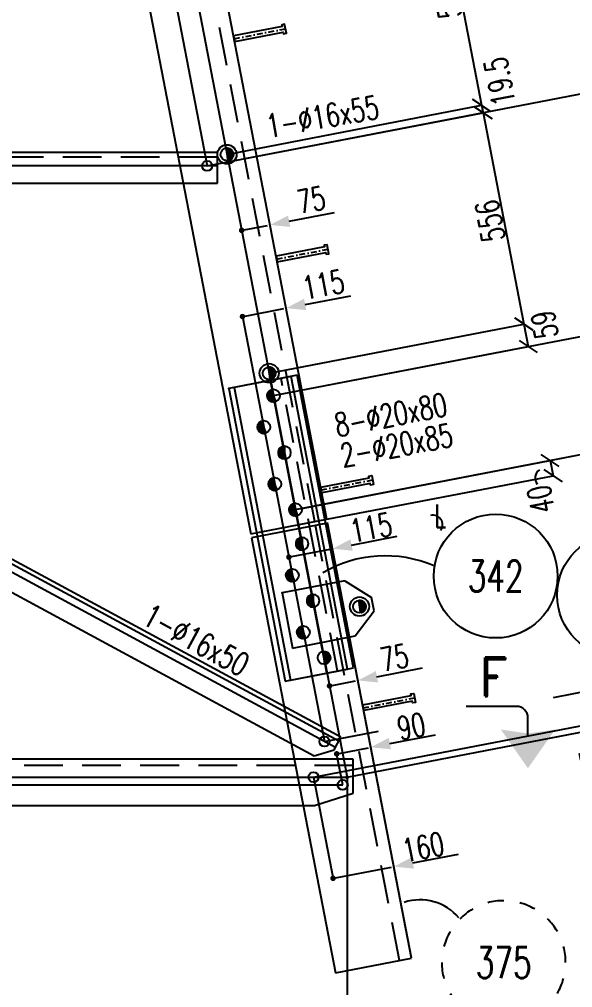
# Model space of a CAD drawing. Extents: x 512572 to 528792, y -20540 to -9023.
# Drawn here: x 523313 to 524743, y -19194 to -16691 of the extents above; entities that cross this region are included whole.
import ezdxf
from ezdxf.enums import TextEntityAlignment as Align

# ---------------------------------------------------------------- set-up
doc = ezdxf.new("R2010")
doc.units = 0
doc.header["$LTSCALE"] = 200
doc.header["$MEASUREMENT"] = 0
doc.linetypes.add('DASHDOT', pattern=[1, 0.5, -0.25, 0, -0.25])
doc.linetypes.add('DASHED', pattern=[0.75, 0.5, -0.25])
doc.layers.get('0').update_dxf_attribs({"linetype": 'CONTINUOUS'})
for name, color, linetype in [('ASSI', 3, 'CONTINUOUS'), ('BOLLINI_1', 7, 'CONTINUOUS'), ('Echelon', 1, 'CONTINUOUS'), ('FORI', 2, 'CONTINUOUS'), ('LINEA_ANG', 2, 'CONTINUOUS'), ('LINEE_PIASTRA', 2, 'CONTINUOUS'), ('LINEE_PIASTRE', 2, 'CONTINUOUS'), ('LS', 7, 'CONTINUOUS'), ('LSP', 3, 'CONTINUOUS'), ('MZ', 6, 'DASHDOT'), ('PIASTRE', 5, 'CONTINUOUS'), ('QT_MAL', 7, 'CONTINUOUS'), ('QT_MPR', 7, 'CONTINUOUS'), ('QT_MSP', 7, 'CONTINUOUS'), ('TESTI_A_P', 7, 'CONTINUOUS'), ('TRAT-Y', 7, 'DASHED')]:
    doc.layers.add(name, color=color, linetype=linetype)
doc.styles.add('QUOTE', font='ROMANS8.SHX', dxfattribs={"width": 0.7})
doc.styles.add('RD', font='ROMAND8.SHX', dxfattribs={"width": 0.7})
doc.styles.add('RQL', font='ROMANS8.SHX', dxfattribs={"width": 0.7})
doc.styles.add('RS', font='ROMANS8.shx', dxfattribs={"width": 0.7})
doc.styles.get("Standard").update_dxf_attribs({"font": 'ROMANS8.SHX', "width": 0.7})
doc.dimstyles.new('FRECCE1', dxfattribs={"dimtxt": 60, "dimasz": 6.66, "dimexe": 0, "dimexo": 0, "dimgap": 1, "dimtad": 1, "dimzin": 0, "dimdsep": 46, "dimtxsty": 'RS', "dimblk1": 'QUOTP', "dimblk2": 'QUOTF', "dimsah": 1, "dimcen": 0, "dimclrd": 2, "dimclre": 2, "dimclrt": 7, "dimadec": 0, "dimazin": 0, "dimtfac": 1, "dimtix": 1, "dimtmove": 2, "dimatfit": 3, "dimldrblk": 'QUOTP', "dimfxl": 1, "dimtolj": 1, "dimtzin": 0, "dimarcsym": 0})
doc.dimstyles.new('TRATTO', dxfattribs={"dimscale": 0, "dimtxt": 60, "dimasz": 40, "dimexe": 0, "dimexo": 0, "dimgap": 5, "dimtad": 1, "dimrnd": 0.5, "dimdsep": 46, "dimtxsty": 'RS', "dimblk1": 'OBLIQUE', "dimblk2": 'OBLIQUE', "dimsah": 1, "dimcen": 0.09, "dimclrd": 2, "dimclre": 2, "dimclrt": 7, "dimadec": 0, "dimazin": 0, "dimtfac": 1, "dimtix": 1, "dimtmove": 2, "dimatfit": 3, "dimfxl": 1, "dimtolj": 1, "dimtzin": 0, "dimarcsym": 0})

# ---------------------------------------------------------------- blocks, each defined once
blk = doc.blocks.new('P20')
at = {"color": 0}
for p, q in [((0, 0.98), (0.02, 1)), ((0, 0.94), (0.06, 1)), ((1, -0.01), (0, 0.99)), ((0, 0.89), (0.1, 0.99)), ((0, 0.85), (0.14, 0.99)), ((0, 0.8), (0.18, 0.98)), ((0, 0.76), (0.22, 0.98)), ((0, 0.71), (0.25, 0.97)), ((0, 0.67), (0.29, 0.96)), ((1, -0.05), (0, 0.95)), ((0, 0.62), (0.32, 0.95)), ((0, 0.58), (0.36, 0.93)), ((0, 0.53), (0.39, 0.92)), ((0, 0.49), (0.42, 0.91)), ((1, -0.09), (0, 0.9)), ((0, 0.44), (0.45, 0.89)), ((0, 0.4), (0.48, 0.88)), ((0.99, -0.13), (0, 0.86)), ((0, 0.35), (0.51, 0.86)), ((0, 0.31), (0.54, 0.84)), ((0, 0.26), (0.56, 0.83)), ((0.99, -0.17), (0, 0.81)), ((0, 0.22), (0.59, 0.81)), ((0, 0.17), (0.61, 0.79)), ((0.98, -0.21), (0, 0.77)), ((0, 0.13), (0.64, 0.77)), ((0, 0.08), (0.66, 0.75)), ((0, 0.04), (0.69, 0.73)), ((0.97, -0.25), (0, 0.72)), ((0, -0.01), (0.71, 0.7)), ((0.96, -0.28), (0, 0.68)), ((0, -0.05), (0.73, 0.68)), ((0, -0.1), (0.75, 0.66)), ((0.95, -0.32), (0, 0.63)), ((0, -0.14), (0.77, 0.63)), ((0, -0.19), (0.79, 0.61)), ((0.94, -0.35), (0, 0.59)), ((0, -0.23), (0.81, 0.58)), ((0, -0.28), (0.83, 0.56)), ((0.92, -0.38), (0, 0.54)), ((0, -0.32), (0.85, 0.53)), ((0.91, -0.41), (0, 0.5)), ((0, -0.36), (0.87, 0.5)), ((0, -0.41), (0.88, 0.47)), ((0.9, -0.44), (0, 0.45)), ((0, -0.45), (0.9, 0.44)), ((0.88, -0.47), (0, 0.41)), ((0, -0.5), (0.91, 0.41)), ((0, -0.54), (0.92, 0.38)), ((0.87, -0.5), (0, 0.36)), ((0, -0.59), (0.94, 0.35)), ((0.85, -0.53), (0, 0.32)), ((0, -0.63), (0.95, 0.31)), ((0, -0.68), (0.96, 0.28)), ((0.83, -0.56), (0, 0.27)), ((0, -0.72), (0.97, 0.25)), ((0.81, -0.58), (0, 0.23)), ((0, -0.77), (0.98, 0.21)), ((0.79, -0.61), (0, 0.18)), ((0, -0.81), (0.99, 0.17)), ((0.77, -0.63), (0, 0.14)), ((0, -0.86), (0.99, 0.13)), ((0.75, -0.66), (0, 0.09)), ((0, -0.9), (1, 0.09)), ((0.73, -0.68), (0, 0.05)), ((0, -0.95), (1, 0.05)), ((0.71, -0.7), (0, 0.01)), ((0, -0.99), (1, 0.01)), ((1, 0.04), (0.04, 1)), ((1, 0.09), (0.09, 1)), ((0.99, 0.14), (0.14, 0.99)), ((0.98, 0.19), (0.19, 0.98)), ((0.97, 0.25), (0.25, 0.97)), ((0.95, 0.31), (0.31, 0.95)), ((0.92, 0.38), (0.38, 0.92)), ((0.88, 0.47), (0.47, 0.88)), ((0.81, 0.59), (0.59, 0.81)), ((0.69, -0.73), (0, -0.04)), ((0.66, -0.75), (0, -0.08)), ((0.64, -0.77), (0, -0.13)), ((0.61, -0.79), (0, -0.17)), ((0.59, -0.81), (0, -0.22)), ((0.56, -0.83), (0, -0.26)), ((0.54, -0.84), (0, -0.31)), ((0.51, -0.86), (0, -0.35)), ((0.48, -0.88), (0, -0.4)), ((0.45, -0.89), (0, -0.44)), ((0.42, -0.91), (0, -0.49)), ((0.39, -0.92), (0, -0.53)), ((0.36, -0.93), (0, -0.58)), ((0.32, -0.95), (0, -0.62)), ((0.29, -0.96), (0, -0.67)), ((0.25, -0.97), (0, -0.71)), ((0.22, -0.98), (0, -0.76)), ((0.18, -0.98), (0, -0.8)), ((0.14, -0.99), (0, -0.85)), ((0.1, -0.99), (0, -0.89)), ((0.04, -1), (1, -0.04)), ((0.09, -1), (1, -0.09)), ((0.14, -0.99), (0.99, -0.14)), ((0.19, -0.98), (0.98, -0.19)), ((0.25, -0.97), (0.97, -0.25)), ((0.31, -0.95), (0.95, -0.31)), ((0.38, -0.92), (0.92, -0.38)), ((0.47, -0.88), (0.88, -0.47)), ((0.59, -0.81), (0.81, -0.59))]:
    blk.add_line(p, q, dxfattribs=at)
for radius in [1.5, 1]:
    blk.add_circle((0, 0), radius)
blk = doc.blocks.new('MRKR_98')
blk.add_point((0, 0))
at = {"color": 7, "style": 'QUOTE', "width": 0.5, "flags": 1}
for tag, p in [('TI', (3.73, 6.83)), ('DI_S', (3.73, 6.42)), ('AUX2', (3.71, 4.93)), ('NFORI', (3.72, 5.3)), ('D_S', (3.73, 6.02)), ('E_S', (3.73, 5.68)), ('AUX1', (3.73, 4.19)), ('FAM', (3.73, 4.55)), ('COMMESSA', (3.73, 3.85)), ('MD', (3.73, 3.51)), ('MP', (3.73, 3.16)), ('LARGHEZZA', (3.73, 2.82)), ('SPESSORE', (3.73, 2.48)), ('NP', (3.73, 2.14)), ('SV', (3.73, 1.79)), ('PESO', (3.73, 1.45)), ('QUA', (3.73, 1.11)), ('LUN', (3.73, 0.76)), ('PROF', (3.73, 0.42)), ('POS', (3.73, 0.08))]:
    blk.add_attdef(tag, p, '', height=0.2, dxfattribs=at)
at = {"color": 7, "flags": 1}
for tag, p in [('LAV1', (5.26, 6.88)), ('LAV2', (5.26, 6.55)), ('LAV3', (5.26, 6.21)), ('LAV4', (5.26, 5.88)), ('LAV5', (5.26, 5.55)), ('LAV6', (5.26, 5.21)), ('LAV7', (5.26, 4.88)), ('LAV8', (5.26, 4.55)), ('LAV9', (5.26, 4.21)), ('LAV10', (5.26, 3.88))]:
    blk.add_attdef(tag, p, '', height=0.2, dxfattribs=at)
blk = doc.blocks.new('ASSE98')
blk.add_line((0, 0), (1, 0))
at = {"color": 7, "flags": 1}
for tag, p in [('LAV1', (3.07431, 6.82847)), ('LAV2', (3.07431, 6.49513)), ('LAV3', (3.07431, 6.1618)), ('LAV4', (3.07431, 5.82847)), ('LAV5', (3.07431, 5.49513)), ('LAV6', (3.07431, 5.1618)), ('LAV7', (3.07431, 4.82847)), ('LAV8', (3.07431, 4.49513)), ('LAV9', (3.07431, 4.1618)), ('LAV10', (3.07431, 3.82847))]:
    blk.add_attdef(tag, p, '', height=0.2, dxfattribs=at)
at = {"color": 7, "style": 'QUOTE', "width": 0.5, "flags": 1}
for tag, p in [('TI', (1.38308, 6.82731)), ('DI_S', (1.38308, 6.42178)), ('D_S', (1.38308, 6.02092)), ('E_S', (1.38308, 5.68065)), ('NFORI', (1.36454, 5.29792)), ('ALAR', (1.36349, 4.93246)), ('FAM', (1.3775, 4.54645)), ('ALA', (1.38308, 4.19257)), ('DISP2', (1.38308, 3.84971)), ('DISP1', (1.38308, 3.50686)), ('PINZAF', (1.38308, 3.164)), ('PINZAI', (1.38308, 2.82114)), ('TRP', (1.38308, 2.47829)), ('NP', (1.38308, 2.13543)), ('SV', (1.38308, 1.79257)), ('PESO', (1.38308, 1.44971)), ('QUA', (1.38308, 1.10686)), ('LUN', (1.38308, 0.764)), ('PROF', (1.38308, 0.42114)), ('POS', (1.38308, 0.07829))]:
    blk.add_attdef(tag, p, '', height=0.2, dxfattribs=at)
blk = doc.blocks.new('16')
blk.add_circle((0, 0), 1)
blk = doc.blocks.new('20')
at = {"color": 0}
for p, q in [((0, 0.98), (0.02, 1)), ((0, 0.94), (0.06, 1)), ((1, -0.01), (0, 0.99)), ((0, 0.89), (0.1, 0.99)), ((0, 0.85), (0.14, 0.99)), ((0, 0.8), (0.18, 0.98)), ((0, 0.76), (0.22, 0.98)), ((0, 0.71), (0.25, 0.97)), ((0, 0.67), (0.29, 0.96)), ((1, -0.05), (0, 0.95)), ((0, 0.62), (0.32, 0.95)), ((0, 0.58), (0.36, 0.93)), ((0, 0.53), (0.39, 0.92)), ((0, 0.49), (0.42, 0.91)), ((1, -0.09), (0, 0.9)), ((0, 0.44), (0.45, 0.89)), ((0, 0.4), (0.48, 0.88)), ((0.99, -0.13), (0, 0.86)), ((0, 0.35), (0.51, 0.86)), ((0, 0.31), (0.54, 0.84)), ((0, 0.26), (0.56, 0.83)), ((0.99, -0.17), (0, 0.81)), ((0, 0.22), (0.59, 0.81)), ((0, 0.17), (0.61, 0.79)), ((0.98, -0.21), (0, 0.77)), ((0, 0.13), (0.64, 0.77)), ((0, 0.08), (0.66, 0.75)), ((0, 0.04), (0.69, 0.73)), ((0.97, -0.25), (0, 0.72)), ((0, -0.01), (0.71, 0.7)), ((0.96, -0.28), (0, 0.68)), ((0, -0.05), (0.73, 0.68)), ((0, -0.1), (0.75, 0.66)), ((0.95, -0.32), (0, 0.63)), ((0, -0.14), (0.77, 0.63)), ((0, -0.19), (0.79, 0.61)), ((0.94, -0.35), (0, 0.59)), ((0, -0.23), (0.81, 0.58)), ((0, -0.28), (0.83, 0.56)), ((0.92, -0.38), (0, 0.54)), ((0, -0.32), (0.85, 0.53)), ((0.91, -0.41), (0, 0.5)), ((0, -0.36), (0.87, 0.5)), ((0, -0.41), (0.88, 0.47)), ((0.9, -0.44), (0, 0.45)), ((0, -0.45), (0.9, 0.44)), ((0.88, -0.47), (0, 0.41)), ((0, -0.5), (0.91, 0.41)), ((0, -0.54), (0.92, 0.38)), ((0.87, -0.5), (0, 0.36)), ((0, -0.59), (0.94, 0.35)), ((0.85, -0.53), (0, 0.32)), ((0, -0.63), (0.95, 0.31)), ((0, -0.68), (0.96, 0.28)), ((0.83, -0.56), (0, 0.27)), ((0, -0.72), (0.97, 0.25)), ((0.81, -0.58), (0, 0.23)), ((0, -0.77), (0.98, 0.21)), ((0.79, -0.61), (0, 0.18)), ((0, -0.81), (0.99, 0.17)), ((0.77, -0.63), (0, 0.14)), ((0, -0.86), (0.99, 0.13)), ((0.75, -0.66), (0, 0.09)), ((0, -0.9), (1, 0.09)), ((0.73, -0.68), (0, 0.05)), ((0, -0.95), (1, 0.05)), ((0.71, -0.7), (0, 0.01)), ((0, -0.99), (1, 0.01)), ((1, 0.04), (0.04, 1)), ((1, 0.09), (0.09, 1)), ((0.99, 0.14), (0.14, 0.99)), ((0.98, 0.19), (0.19, 0.98)), ((0.97, 0.25), (0.25, 0.97)), ((0.95, 0.31), (0.31, 0.95)), ((0.92, 0.38), (0.38, 0.92)), ((0.88, 0.47), (0.47, 0.88)), ((0.81, 0.59), (0.59, 0.81)), ((0.69, -0.73), (0, -0.04)), ((0.66, -0.75), (0, -0.08)), ((0.64, -0.77), (0, -0.13)), ((0.61, -0.79), (0, -0.17)), ((0.59, -0.81), (0, -0.22)), ((0.56, -0.83), (0, -0.26)), ((0.54, -0.84), (0, -0.31)), ((0.51, -0.86), (0, -0.35)), ((0.48, -0.88), (0, -0.4)), ((0.45, -0.89), (0, -0.44)), ((0.42, -0.91), (0, -0.49)), ((0.39, -0.92), (0, -0.53)), ((0.36, -0.93), (0, -0.58)), ((0.32, -0.95), (0, -0.62)), ((0.29, -0.96), (0, -0.67)), ((0.25, -0.97), (0, -0.71)), ((0.22, -0.98), (0, -0.76)), ((0.18, -0.98), (0, -0.8)), ((0.14, -0.99), (0, -0.85)), ((0.1, -0.99), (0, -0.89)), ((0.04, -1), (1, -0.04)), ((0.09, -1), (1, -0.09)), ((0.14, -0.99), (0.99, -0.14)), ((0.19, -0.98), (0.98, -0.19)), ((0.25, -0.97), (0.97, -0.25)), ((0.31, -0.95), (0.95, -0.31)), ((0.38, -0.92), (0.92, -0.38)), ((0.47, -0.88), (0.88, -0.47)), ((0.59, -0.81), (0.81, -0.59))]:
    blk.add_line(p, q, dxfattribs=at)
blk.add_line((0, 1), (0, -1))
blk.add_circle((0, 0), 1)
blk = doc.blocks.new('QUOTP')
at = {"layer": 'ASSI', "color": 2, "const_width": 1.07}
blk.add_lwpolyline([(-0.53, 0, 1), (0.53, 0, 1)], format="xyb", close=True, dxfattribs=at)
blk = doc.blocks.new('QUOTF')
at = {"layer": 'LS', "color": 2}
blk.add_line((7.5, 0), (25.5, 0), dxfattribs=at)
blk.add_solid([(7.5, 2.25), (0, 0), (7.5, -2.25)], dxfattribs=at)
blk = doc.blocks.new('*D25')
at = {"layer": 'QT_MAL', "color": 2, "lineweight": -2, "transparency": 16777216}
for p, q in [((524114.6, -18413.9), (524114.6, -18413.9)), ((524121.1, -18412.6), (524181.7, -18400.9)), ((524188.2, -18399.7), (524188.2, -18399.7))]:
    blk.add_line(p, q, dxfattribs=at)
at = {"layer": 'QT_MAL', "color": 2, "lineweight": -2, "transparency": 16777216, "xscale": 6.66, "yscale": 6.66, "zscale": 6.66}
for name, p, rotation in [('QUOTF', (524188.2, -18399.7), 10.91543261024584), ('QUOTP', (524114.6, -18413.9), 190.9154326102459)]:
    blk.add_blockref(name, p, dxfattribs=dict(at, rotation=rotation))
at = {"layer": 'QT_MAL', "color": 7, "transparency": 16777216, "insert": (524282.5, -18340.8), "char_height": 60, "attachment_point": 5, "rotation": 10.9154, "style": 'RS'}
blk.add_mtext('\\A1;75', dxfattribs=at)
blk = doc.blocks.new('*D27')
at = {"layer": 'QT_MAL', "color": 2, "lineweight": -2, "transparency": 16777216}
for p, q in [((524016.2, -18079.8), (524116.1, -18060.6)), ((524122.6, -18059.3), (524122.6, -18059.3)), ((524009.7, -18081.1), (524009.7, -18081.1))]:
    blk.add_line(p, q, dxfattribs=at)
at = {"layer": 'QT_MAL', "color": 2, "lineweight": -2, "transparency": 16777216, "xscale": 6.66, "yscale": 6.66, "zscale": 6.66}
for name, p, rotation in [('QUOTF', (524122.6, -18059.3), 10.91543261024584), ('QUOTP', (524009.7, -18081.1), 190.9154326102459)]:
    blk.add_blockref(name, p, dxfattribs=dict(at, rotation=rotation))
at = {"layer": 'QT_MAL', "color": 7, "transparency": 16777216, "insert": (524222.1, -18004.9), "char_height": 60, "attachment_point": 5, "rotation": 10.9154, "style": 'RS'}
blk.add_mtext('\\A1;115', dxfattribs=at)
blk = doc.blocks.new('_OBLIQUE')
at = {"color": 0, "linetype": 'ByBlock'}
blk.add_line((-0.5, -0.5), (0.5, 0.5), dxfattribs=at)
blk = doc.blocks.new('*D28')
at = {"layer": 'LS', "color": 2, "lineweight": -2, "transparency": 16777216}
for p, q in [((513877, -18649.8), (513877, -19493.4)), ((524160.1, -18649.8), (524160.1, -19493.4)), ((513877, -19493.4), (524160.1, -19493.4))]:
    blk.add_line(p, q, dxfattribs=at)
at = {"layer": 'LS', "color": 2, "lineweight": -2, "transparency": 16777216, "xscale": 40, "yscale": 40, "zscale": 40, "rotation": 180}
blk.add_blockref('_OBLIQUE', (513877, -19493.4), dxfattribs=at)
at = {"layer": 'LS', "color": 2, "lineweight": -2, "transparency": 16777216, "xscale": 40, "yscale": 40, "zscale": 40}
blk.add_blockref('_OBLIQUE', (524160.1, -19493.4), dxfattribs=at)
at = {"layer": 'LS', "color": 7, "transparency": 16777216, "insert": (519018.5, -19455.5), "char_height": 60, "attachment_point": 5, "style": 'RS'}
blk.add_mtext('\\A1;10283 SUR TRUSQ. 75', dxfattribs=at)
blk = doc.blocks.new('*D29')
at = {"layer": 'QT_MAL', "color": 2, "lineweight": -2, "transparency": 16777216}
blk.add_line((524130.4, -18909.8), (524274.5, -18882), dxfattribs=at)
at = {"layer": 'QT_MAL', "color": 2, "lineweight": -2, "transparency": 16777216, "xscale": 6.66, "yscale": 6.66, "zscale": 6.66}
for name, p, rotation in [('QUOTF', (524281, -18880.8), 10.91543261025215), ('QUOTP', (524123.9, -18911.1), 190.9154326102521)]:
    blk.add_blockref(name, p, dxfattribs=dict(at, rotation=rotation))
at = {"layer": 'QT_MAL', "color": 7, "transparency": 16777216, "insert": (524356.6, -18830.4), "char_height": 60, "attachment_point": 5, "rotation": 10.9154, "style": 'RS'}
blk.add_mtext('\\A1;160', dxfattribs=at)
blk = doc.blocks.new('A$C6E393FD9')
at = {"layer": 'Echelon', "color": 3}
blk.add_lwpolyline([(2.5, 0), (0, 19.8), (168.6, 41.4), (167.9, 47.2), (177.8, 48.5), (181.8, 17.1), (171.9, 15.8), (171.2, 21.6), (2.5, 0)], close=True, dxfattribs=at)
at = {"layer": 'MZ', "ltscale": 0.2}
blk.add_line((1.3, 9.9), (179.8, 32.8), dxfattribs=at)
blk = doc.blocks.new('*D31')
at = {"layer": 'QT_MAL', "color": 2, "lineweight": -2, "transparency": 16777216}
for p, q in [((524133.2, -18589.4), (524133.2, -18589.4)), ((524139.7, -18588.1), (524215, -18573.6)), ((524221.5, -18572.4), (524221.5, -18572.4))]:
    blk.add_line(p, q, dxfattribs=at)
at = {"layer": 'QT_MAL', "color": 2, "lineweight": -2, "transparency": 16777216, "xscale": 6.66, "yscale": 6.66, "zscale": 6.66}
for name, p, rotation in [('QUOTF', (524221.5, -18572.4), 10.91543261025337), ('QUOTP', (524133.2, -18589.4), 190.9154326102534)]:
    blk.add_blockref(name, p, dxfattribs=dict(at, rotation=rotation))
at = {"layer": 'QT_MAL', "color": 7, "transparency": 16777216, "insert": (524326.1, -18518.2), "char_height": 60, "attachment_point": 5, "rotation": 10.9154, "style": 'RS'}
blk.add_mtext('\\A1;90', dxfattribs=at)
blk = doc.blocks.new('*D32')
at = {"layer": 'QT_MAL', "color": 2, "lineweight": -2, "transparency": 16777216}
blk.add_line((523894.1, -17235.5), (523954.7, -17223.8), dxfattribs=at)
at = {"layer": 'QT_MAL', "color": 2, "lineweight": -2, "transparency": 16777216, "xscale": 6.66, "yscale": 6.66, "zscale": 6.66}
for name, p, rotation in [('QUOTF', (523961.2, -17222.6), 10.91543261025235), ('QUOTP', (523887.6, -17236.8), 190.9154326102524)]:
    blk.add_blockref(name, p, dxfattribs=dict(at, rotation=rotation))
at = {"layer": 'QT_MAL', "color": 7, "transparency": 16777216, "insert": (524067.4, -17157.8), "char_height": 60, "attachment_point": 5, "rotation": 10.9154, "style": 'RS'}
blk.add_mtext('\\A1;75', dxfattribs=at)
blk = doc.blocks.new('*D35')
at = {"layer": 'LS', "color": 2, "lineweight": -2, "transparency": 16777216}
for p, q in [((524693.2, -18443.4), (524798.7, -18423)), ((524814.9, -18506.8), (524798.7, -18423)), ((524073.5, -18649.8), (524814.9, -18506.8))]:
    blk.add_line(p, q, dxfattribs=at)
at = {"layer": 'LS', "color": 2, "lineweight": -2, "transparency": 16777216, "xscale": 40, "yscale": 40, "zscale": 40}
for p, rotation in [((524798.7, -18423), 100.9154326102451), ((524814.9, -18506.8), 280.9154326102451)]:
    blk.add_blockref('_OBLIQUE', p, dxfattribs=dict(at, rotation=rotation))
at = {"layer": 'LS', "color": 7, "transparency": 16777216, "insert": (524858, -18455.7), "char_height": 60, "attachment_point": 5, "rotation": 100.9154, "style": 'RS'}
blk.add_mtext('\\A1;85', dxfattribs=at)
blk = doc.blocks.new('*D36')
at = {"layer": 'LS', "color": 2, "lineweight": -2, "transparency": 16777216}
for p, q in [((524073.5, -18649.8), (524814.9, -18506.8)), ((524818, -18522.9), (524814.9, -18506.8)), ((524160.1, -18649.8), (524818, -18522.9))]:
    blk.add_line(p, q, dxfattribs=at)
at = {"layer": 'LS', "color": 2, "lineweight": -2, "transparency": 16777216, "xscale": 40, "yscale": 40, "zscale": 40}
for p, rotation in [((524814.9, -18506.8), 100.9154326102451), ((524818, -18522.9), 280.9154326102451)]:
    blk.add_blockref('_OBLIQUE', p, dxfattribs=dict(at, rotation=rotation))
at = {"layer": 'LS', "color": 7, "transparency": 16777216, "insert": (524800.3, -18634.6), "char_height": 60, "attachment_point": 5, "rotation": 100.9154, "style": 'RS'}
blk.add_mtext('\\A1;16.5', dxfattribs=at)
blk = doc.blocks.new('zzz')
at = {"linetype": 'Continuous'}
for start, end in [(90, 105), (60, 75), (120, 135), (30, 45), (150, 165), (0, 15), (180, 195), (330, 345), (210, 225), (300, 315), (240, 255), (270, 285)]:
    blk.add_arc((0, 0), 8, start, end, dxfattribs=at)
at = {"color": 3, "style": 'RQL', "width": 0.7}
blk.add_attdef('POS1', text='', height=4, dxfattribs=at).set_placement((0, 0), align=Align.MIDDLE)
at = {"style": 'RQL', "width": 0.7, "flags": 1}
blk.add_attdef('TIPO', (0, -8), '', height=3, dxfattribs=at)
blk = doc.blocks.new('*D92')
at = {"layer": 'QT_MPR', "color": 2, "lineweight": -2, "transparency": 16777216}
for p, q in [((523543.7, -15490.5), (524797.6, -15248.6)), ((524797.6, -15248.6), (525407.1, -18409.3)), ((524160.1, -18649.8), (525407.1, -18409.3))]:
    blk.add_line(p, q, dxfattribs=at)
at = {"layer": 'QT_MPR', "color": 2, "lineweight": -2, "transparency": 16777216, "xscale": 40, "yscale": 40, "zscale": 40}
for p, rotation in [((524797.6, -15248.6), 100.9154326102523), ((525407.1, -18409.3), 280.9154326102524)]:
    blk.add_blockref('_OBLIQUE', p, dxfattribs=dict(at, rotation=rotation))
at = {"layer": 'QT_MPR', "color": 7, "transparency": 16777216, "insert": (525068, -16835.6), "char_height": 60, "attachment_point": 5, "rotation": 100.9154, "style": 'RS'}
blk.add_mtext('\\A1;3218.5', dxfattribs=at)
blk = doc.blocks.new('*D106')
at = {"layer": 'QT_MPR', "color": 2, "lineweight": -2, "transparency": 16777216}
for p, q in [((523508, -15564.2), (524515.4, -15369.9)), ((524515.4, -15369.9), (524805.9, -16875.8)), ((523798.4, -17070.1), (524805.9, -16875.8))]:
    blk.add_line(p, q, dxfattribs=at)
at = {"layer": 'QT_MPR', "color": 2, "lineweight": -2, "transparency": 16777216, "xscale": 40, "yscale": 40, "zscale": 40}
for p, rotation in [((524515.4, -15369.9), 100.9154326102523), ((524805.9, -16875.8), 280.9154326102524)]:
    blk.add_blockref('_OBLIQUE', p, dxfattribs=dict(at, rotation=rotation))
at = {"layer": 'QT_MPR', "color": 7, "transparency": 16777216, "insert": (524626.3, -16129.5), "char_height": 60, "attachment_point": 5, "rotation": 100.9154, "style": 'RS'}
blk.add_mtext('\\A1;1533.5', dxfattribs=at)
blk = doc.blocks.new('*D107')
at = {"layer": 'QT_MPR', "color": 2, "lineweight": -2, "transparency": 16777216}
for p, q in [((523798.4, -17070.1), (524805.9, -16875.8)), ((524805.9, -16875.8), (524922.4, -17480)), ((523969.9, -17663.7), (524922.4, -17480))]:
    blk.add_line(p, q, dxfattribs=at)
at = {"layer": 'QT_MPR', "color": 2, "lineweight": -2, "transparency": 16777216, "xscale": 40, "yscale": 40, "zscale": 40}
for p, rotation in [((524805.9, -16875.8), 100.9154326102523), ((524922.4, -17480), 280.9154326102524)]:
    blk.add_blockref('_OBLIQUE', p, dxfattribs=dict(at, rotation=rotation))
at = {"layer": 'QT_MPR', "color": 7, "transparency": 16777216, "insert": (524829.7, -17184.5), "char_height": 60, "attachment_point": 5, "rotation": 100.9154, "style": 'RS'}
blk.add_mtext('\\A1;615', dxfattribs=at)
blk = doc.blocks.new('*D108')
at = {"layer": 'QT_MPR', "color": 2, "lineweight": -2, "transparency": 16777216}
for p, q in [((523969.9, -17663.7), (524922.4, -17480)), ((524922.4, -17480), (524979.2, -17774.5)), ((524026.7, -17958.2), (524979.2, -17774.5))]:
    blk.add_line(p, q, dxfattribs=at)
at = {"layer": 'QT_MPR', "color": 2, "lineweight": -2, "transparency": 16777216, "xscale": 40, "yscale": 40, "zscale": 40}
for p, rotation in [((524922.4, -17480), 100.9154326102523), ((524979.2, -17774.5), 280.9154326102524)]:
    blk.add_blockref('_OBLIQUE', p, dxfattribs=dict(at, rotation=rotation))
at = {"layer": 'QT_MPR', "color": 7, "transparency": 16777216, "insert": (524995.6, -17617.8), "char_height": 60, "attachment_point": 5, "rotation": 100.9154, "style": 'RS'}
blk.add_mtext('\\A1;75x4', dxfattribs=at)
blk = doc.blocks.new('*D109')
at = {"layer": 'QT_MPR', "color": 2, "lineweight": -2, "transparency": 16777216}
for p, q in [((523969.9, -17663.7), (524922.4, -17480)), ((524922.4, -17480), (524979.2, -17774.5)), ((524026.7, -17958.2), (524979.2, -17774.5))]:
    blk.add_line(p, q, dxfattribs=at)
at = {"layer": 'QT_MPR', "color": 2, "lineweight": -2, "transparency": 16777216, "xscale": 40, "yscale": 40, "zscale": 40}
for p, rotation in [((524922.4, -17480), 100.9154326102523), ((524979.2, -17774.5), 280.9154326102524)]:
    blk.add_blockref('_OBLIQUE', p, dxfattribs=dict(at, rotation=rotation))
at = {"layer": 'QT_MPR', "color": 7, "transparency": 16777216, "insert": (524916.4, -17633.9), "char_height": 60, "attachment_point": 5, "rotation": 100.9154, "style": 'RS'}
blk.add_mtext('\\A1;300', dxfattribs=at)
blk = doc.blocks.new('*D110')
at = {"layer": 'QT_MPR', "color": 2, "lineweight": -2, "transparency": 16777216}
for p, q in [((524026.7, -17958.2), (524684.6, -17831.3)), ((524684.6, -17831.3), (524692.2, -17870.6)), ((524107.9, -17983.3), (524692.2, -17870.6))]:
    blk.add_line(p, q, dxfattribs=at)
at = {"layer": 'QT_MPR', "color": 2, "lineweight": -2, "transparency": 16777216, "xscale": 40, "yscale": 40, "zscale": 40}
for p, rotation in [((524684.6, -17831.3), 100.9154326102523), ((524692.2, -17870.6), 280.9154326102524)]:
    blk.add_blockref('_OBLIQUE', p, dxfattribs=dict(at, rotation=rotation))
at = {"layer": 'QT_MPR', "color": 7, "transparency": 16777216, "insert": (524660.5, -17931.7), "char_height": 60, "attachment_point": 5, "rotation": 100.9154, "style": 'RS'}
blk.add_mtext('\\A1;40', dxfattribs=at)
blk = doc.blocks.new('*D111')
at = {"layer": 'QT_MPR', "color": 2, "lineweight": -2, "transparency": 16777216}
for p, q in [((524042.9, -17955.1), (524979.2, -17774.5)), ((524979.2, -17774.5), (525112.5, -18466.1)), ((524160.1, -18649.8), (525112.5, -18466.1))]:
    blk.add_line(p, q, dxfattribs=at)
at = {"layer": 'QT_MPR', "color": 2, "lineweight": -2, "transparency": 16777216, "xscale": 40, "yscale": 40, "zscale": 40}
for p, rotation in [((524979.2, -17774.5), 100.9154326102523), ((525112.5, -18466.1), 280.9154326102524)]:
    blk.add_blockref('_OBLIQUE', p, dxfattribs=dict(at, rotation=rotation))
at = {"layer": 'QT_MPR', "color": 7, "transparency": 16777216, "insert": (524955.7, -17898.2), "char_height": 60, "attachment_point": 5, "rotation": 100.9154, "style": 'RS'}
blk.add_mtext('\\A1;704.5', dxfattribs=at)
blk = doc.blocks.new('*D129')
at = {"layer": 'QT_MSP', "color": 2, "lineweight": -2, "transparency": 16777216}
for p, q in [((523739.9, -16470.8), (524397.7, -16343.9)), ((524397.7, -16343.9), (524507.6, -16913.4)), ((523849.7, -17040.3), (524507.6, -16913.4))]:
    blk.add_line(p, q, dxfattribs=at)
at = {"layer": 'QT_MSP', "color": 2, "lineweight": -2, "transparency": 16777216, "xscale": 40, "yscale": 40, "zscale": 40}
for p, rotation in [((524397.7, -16343.9), 100.9154326102523), ((524507.6, -16913.4), 280.9154326102524)]:
    blk.add_blockref('_OBLIQUE', p, dxfattribs=dict(at, rotation=rotation))
at = {"layer": 'QT_MSP', "color": 7, "transparency": 16777216, "insert": (524418.3, -16635.3), "char_height": 60, "attachment_point": 5, "rotation": 100.9154, "style": 'RS'}
blk.add_mtext('\\A1;580', dxfattribs=at)
blk = doc.blocks.new('*D130')
at = {"layer": 'QT_MSP', "color": 2, "lineweight": -2, "transparency": 16777216}
for p, q in [((523849.7, -17040.3), (524507.6, -16913.4)), ((524507.6, -16913.4), (524511.3, -16932.6)), ((523798.4, -17070.1), (524511.3, -16932.6))]:
    blk.add_line(p, q, dxfattribs=at)
at = {"layer": 'QT_MSP', "color": 2, "lineweight": -2, "transparency": 16777216, "xscale": 40, "yscale": 40, "zscale": 40}
for p, rotation in [((524507.6, -16913.4), 100.9154326102523), ((524511.3, -16932.6), 280.9154326102524)]:
    blk.add_blockref('_OBLIQUE', p, dxfattribs=dict(at, rotation=rotation))
at = {"layer": 'QT_MSP', "color": 7, "transparency": 16777216, "insert": (524553.8, -16852.3), "char_height": 60, "attachment_point": 5, "rotation": 100.9154, "style": 'RS'}
blk.add_mtext('\\A1;19.5', dxfattribs=at)
blk = doc.blocks.new('*D131')
at = {"layer": 'QT_MSP', "color": 2, "lineweight": -2, "transparency": 16777216}
for p, q in [((523798.4, -17070.1), (524511.3, -16932.6)), ((524511.3, -16932.6), (524616.6, -17478.9)), ((523958.7, -17605.8), (524616.6, -17478.9))]:
    blk.add_line(p, q, dxfattribs=at)
at = {"layer": 'QT_MSP', "color": 2, "lineweight": -2, "transparency": 16777216, "xscale": 40, "yscale": 40, "zscale": 40}
for p, rotation in [((524511.3, -16932.6), 100.9154326102523), ((524616.6, -17478.9), 280.9154326102524)]:
    blk.add_blockref('_OBLIQUE', p, dxfattribs=dict(at, rotation=rotation))
at = {"layer": 'QT_MSP', "color": 7, "transparency": 16777216, "insert": (524529.6, -17212.4), "char_height": 60, "attachment_point": 5, "rotation": 100.9154, "style": 'RS'}
blk.add_mtext('\\A1;556', dxfattribs=at)
blk = doc.blocks.new('*D132')
at = {"layer": 'QT_MSP', "color": 2, "lineweight": -2, "transparency": 16777216}
for p, q in [((523958.7, -17605.8), (524616.6, -17478.9)), ((524616.6, -17478.9), (524627.8, -17536.8)), ((523969.9, -17663.7), (524627.8, -17536.8))]:
    blk.add_line(p, q, dxfattribs=at)
at = {"layer": 'QT_MSP', "color": 2, "lineweight": -2, "transparency": 16777216, "xscale": 40, "yscale": 40, "zscale": 40}
for p, rotation in [((524616.6, -17478.9), 100.9154326102523), ((524627.8, -17536.8), 280.9154326102524)]:
    blk.add_blockref('_OBLIQUE', p, dxfattribs=dict(at, rotation=rotation))
at = {"layer": 'QT_MSP', "color": 7, "transparency": 16777216, "insert": (524670.6, -17480.5), "char_height": 60, "attachment_point": 5, "rotation": 100.9154, "style": 'RS'}
blk.add_mtext('\\A1;59', dxfattribs=at)
blk = doc.blocks.new('*D135')
at = {"layer": 'QT_MAL', "color": 2, "lineweight": -2, "transparency": 16777216}
blk.add_line((523896.3, -17458.1), (523996.2, -17438.9), dxfattribs=at)
at = {"layer": 'QT_MAL', "color": 2, "lineweight": -2, "transparency": 16777216, "xscale": 6.66, "yscale": 6.66, "zscale": 6.66}
for name, p, rotation in [('QUOTF', (524002.7, -17437.6), 10.91543261025235), ('QUOTP', (523889.8, -17459.4), 190.9154326102524)]:
    blk.add_blockref(name, p, dxfattribs=dict(at, rotation=rotation))
at = {"layer": 'QT_MAL', "color": 7, "transparency": 16777216, "insert": (524098.8, -17376.9), "char_height": 60, "attachment_point": 5, "rotation": 10.9154, "style": 'RS'}
blk.add_mtext('\\A1;115', dxfattribs=at)
blk = doc.blocks.new('bull')
at = {"style": 'RS', "width": 0.7, "flags": 1}
for tag, p in [('NN', (-12.25, 0)), ('DIAMETRO', (0, -4.86)), ('SERRAGGIO', (0, -9.71)), ('LUNGHEZZA', (0, -14.57)), ('NB', (0, -19.43)), ('TIPO', (0, -24.12)), ('EL', (-0.14, -29))]:
    blk.add_attdef(tag, p, '', height=3, dxfattribs=at)
at = {"style": 'RS', "width": 0.7}
blk.add_attdef('BULLONE', (0, 0), '', height=3, dxfattribs=at)
blk = doc.blocks.new('xxx')
blk.add_circle((0, 0), 8)
at = {"color": 3, "style": 'RQL', "width": 0.7}
blk.add_attdef('POS', text='', height=4, dxfattribs=at).set_placement((0, 0), align=Align.MIDDLE)
at = {"color": 3, "style": 'RQL', "width": 0.7, "flags": 1}
blk.add_attdef('POS1', (-0.39, -5.42), '', height=2, dxfattribs=at)
at = {"style": 'RQL', "width": 0.7, "flags": 1}
blk.add_attdef('TIPO', (-0.39, -8.66), '', height=2, dxfattribs=at)

msp = doc.modelspace()

# ---------------------------------------------------------------- linework, layer by layer
at = {"layer": 'ASSI', "color": 6}
for p, q in [((524073.516, -18649.763), (524124.975, -18916.597)), ((523334.8, -18669.763), (524148.653, -18669.763))]:
    msp.add_line(p, q, dxfattribs=at)
at = {"layer": 'LINEA_ANG'}
for p, q in [((524107.916, -17983.189), (522483.208, -9558.42)), ((522286.827, -9596.292), (523911.535, -18021.061)), ((523825.416, -17035.11), (521323.416, -17035.11)), ((524143.96, -18546.329), (521337.071, -17028.484)), ((523825.416, -17115.11), (523825.416, -17035.11)), ((521301.396, -17094.456), (524074.859, -18594.226)), ((521323.416, -17115.11), (523825.416, -17115.11)), ((524015.35, -17614.149), (523868.064, -17642.553)), ((524161.157, -18370.218), (524015.35, -17614.149)), ((523868.064, -17642.553), (524013.871, -18398.622)), ((523911.535, -18021.061), (524107.916, -17983.189)), ((524109.789, -17992.901), (523913.408, -18030.773)), ((524326.606, -19117.186), (524109.789, -17992.901)), ((523913.408, -18030.773), (524130.225, -19155.058)), ((524013.871, -18398.622), (524161.157, -18370.218)), ((524126.36, -18578.875), (524143.96, -18546.329)), ((524074.859, -18594.226), (524126.36, -18578.875)), ((524175.8, -18602.763), (513860.8, -18602.763)), ((524175.8, -18690.763), (524175.8, -18602.763)), ((524075.8, -18722.763), (524175.8, -18690.763)), ((513960.8, -18722.763), (524075.8, -18722.763)), ((524130.225, -19155.058), (524326.606, -19117.186))]:
    msp.add_line(p, q, dxfattribs=at)
at = {"layer": 'LINEA_ANG', "color": 2}
msp.add_line((524138.49, -18556.445), (521331.601, -17038.599), dxfattribs=at)
at = {"layer": 'LINEA_ANG', "color": 1, "const_width": 4.75}
msp.add_lwpolyline([(524157.447, -18649.763, 1), (524162.697, -18649.763, 1)], format="xyb", close=True, dxfattribs=at)
at = {"layer": 'LINEE_PIASTRA'}
for p, q in [((524153.9, -18142.471), (524223.229, -18185.115)), ((524181.357, -18284.848), (524229.857, -18219.482))]:
    msp.add_line(p, q, dxfattribs=at)
at = {"layer": 'LINEE_PIASTRE'}
for p, q in [((524031.061, -17611.119), (523854.317, -17645.204)), ((524176.868, -18367.188), (524031.061, -17611.119)), ((523854.317, -17645.204), (524000.124, -18401.273)), ((524153.9, -18142.471), (523991.885, -18173.716)), ((523991.885, -18173.716), (524019.342, -18316.092)), ((524229.857, -18219.482), (524223.229, -18185.115)), ((524019.342, -18316.092), (524181.357, -18284.848)), ((524000.124, -18401.273), (524176.868, -18367.188))]:
    msp.add_line(p, q, dxfattribs=at)
at = {"layer": 'LS', "color": 6}
for p, q in [((522727.282, -11515.846), (523798.416, -17070.11)), ((523630.026, -15901.26), (524160.072, -18649.763)), ((524129.69, -18572.718), (521324.56, -17055.824)), ((523889.727, -17459.148), (524101.542, -18557.497)), ((524148.653, -18669.763), (524133.649, -18591.961)), ((513963.55, -18649.763), (524160.072, -18649.763)), ((513860.8, -18669.763), (524148.653, -18669.763))]:
    msp.add_line(p, q, dxfattribs=at)
at = {"layer": 'LS', "color": 2}
msp.add_line((524101.542, -18557.497), (524240.988, -18530.605), dxfattribs=at)
at = {"layer": 'LS', "const_width": 0.25}
msp.add_lwpolyline([(524159.697, -18649.763, 1), (524160.447, -18649.763, 1)], format="xyb", close=True, dxfattribs=at)
at = {"layer": 'LS', "color": 6}
for centre, radius, start, end in [((524673.543, -17877.069), 27.462, 127.01211, 215.293505), ((524381.693, -17997.622), 25.133, 324.311787, 103.331664), ((524258.76, -18396.286), 318.573, 66.708759, 120.478183), ((524348.983, -19096.318), 129.769, 39.855566, 108.483664)]:
    msp.add_arc(centre, radius, start, end, dxfattribs=at)
at = {"layer": 'LSP'}
for p, q in [((524597.398, -18466.638), (524467.398, -18466.638)), ((524627.398, -18544.781), (524627.398, -18496.638))]:
    msp.add_line(p, q, dxfattribs=at)
msp.add_arc((524597.398, -18496.638), 30, 0, 90, dxfattribs=at)
for points in [[(524627.398, -18626.638), (524557.398, -18526.638), (524627.398, -18536.638)], [(524627.398, -18626.638), (524697.398, -18526.638), (524627.398, -18536.638)]]:
    msp.add_solid(points, dxfattribs=at)
at = {"layer": 'TRAT-Y'}
for p, q in [((524076.495, -17989.248), (522451.787, -9564.48)), ((523825.416, -17047.61), (521323.416, -17047.61)), ((524135.137, -18375.236), (523989.33, -17619.167)), ((524295.185, -19123.245), (524078.368, -17998.961)), ((524175.8, -18619.763), (513860.8, -18619.763))]:
    msp.add_line(p, q, dxfattribs=at)

# ---------------------------------------------------------------- block references
at = {"layer": 'ASSI'}
for p, xscale, rotation in [((524107.937, -17983.295), 8580, 100.9154326102524), ((524129.69, -18572.718), 3191, 151.5973710126917), ((524108.134, -18380.443), 770, 100.9154326101934), ((524326.516, -19116.717), 1145, 100.9154326102534), ((524175.8, -18602.763), 10315, 180)]:
    msp.add_blockref('ASSE98', p, dxfattribs=dict(at, xscale=xscale, rotation=rotation))
at = {"layer": 'ASSI', "xscale": 2502, "zscale": 2502, "rotation": 180.0000000000061}
msp.add_blockref('ASSE98', (523825.416, -17070.11), dxfattribs=at)
at = {"layer": 'BOLLINI_1', "xscale": 19.9979999500073, "yscale": 19.9979999500073, "zscale": 19.9979999500073}
for p, values in [((524543.987, -18130.024), {'POS': '342'}), ((524862.78, -18179.219), {'POS': '343'})]:
    msp.add_blockref('xxx', p, dxfattribs=at).add_auto_attribs(values)
at = {"layer": 'FORI'}
for name, p, xscale, yscale, zscale, rotation in [('P20', (523849.684, -17040.273), 16.5, 16.5, 16.5, 7.543052222774039), ('P20', (523958.746, -17605.805), 16.5, 16.5, 16.5, 7.543052222774039), ('20', (523969.902, -17663.65), 16.5, 16.5, 16.5, 201.830865220485), ('20', (523944.827, -17744.868), 16.5, 16.5, 16.5, 201.830865220485), ('20', (523973.231, -17892.154), 16.5, 16.5, 16.5, 201.830865220485), ('20', (524026.71, -17958.223), 16.5, 16.5, 16.5, 201.830865220485), ('20', (524018.678, -18127.812), 16.5, 16.5, 16.5, 201.830865220485), ('P20', (524192.148, -18208.778), 16.5, 16.5, 16.5, 7.543052222774039), ('20', (524047.082, -18275.098), 16.5, 16.5, 16.5, 201.830865220485), ('16', (524101.542, -18557.497), 13, 13, 13, 359.9574476220001), ('16', (524148.653, -18669.763), 13, 13, 13, 0.04745451600003003)]:
    msp.add_blockref(name, p, dxfattribs=dict(at, xscale=xscale, yscale=yscale, zscale=zscale, rotation=rotation))
for name, p, xscale, yscale, zscale in [('16', (523798.416, -17070.11), 13, 13, 13), ('20', (523998.306, -17810.937), -16.5, 16.5, 16.5), ('20', (524043.752, -18046.594), -16.5, 16.5, 16.5), ('20', (524072.156, -18193.881), -16.5, 16.5, 16.5), ('20', (524100.56, -18341.167), 16.5, 16.5, 16.5), ('16', (524073.516, -18649.763), 13, 13, 13)]:
    msp.add_blockref(name, p, dxfattribs=dict(at, xscale=xscale, yscale=yscale, zscale=zscale))
at = {"layer": 'LS', "color": 111, "xscale": -0.7500000000000001, "yscale": 0.7500000000000001, "zscale": 0.7500000000000001, "rotation": 198.2126419129216}
for p in [(523865.192, -16734.547), (523975.021, -17304.053)]:
    msp.add_blockref('A$C6E393FD9', p, dxfattribs=at)
at = {"layer": 'LS', "color": 7, "xscale": 20, "yscale": 20, "zscale": 20}
for p, rotation, values in [((523957.724, -16998.068), 10.14915179896827, {'BULLONE': '1-%%c16x55                '}), ((524134.55, -17770.52), 10.93381678575579, {'BULLONE': '8-%%c20x80                '}), ((524149.724, -17849.068), 10.93381678575579, {'BULLONE': '2-%%c20x85                '}), ((523626.724, -18252.068), 331.645038214676, {'BULLONE': '1-%%c16x50                '})]:
    msp.add_blockref('bull', p, dxfattribs=dict(at, rotation=rotation)).add_auto_attribs(values)
at = {"layer": 'LS', "color": 6, "xscale": 0.7500000000000001, "yscale": 0.7500000000000001, "zscale": 0.7500000000000001, "rotation": 3.618223307568464}
for p in [(524092.797, -17914.769), (524201.378, -18477.806)]:
    msp.add_blockref('A$C6E393FD9', p, dxfattribs=at)
at = {"layer": 'LS', "color": 6, "xscale": 20, "yscale": 20, "zscale": 20}
msp.add_blockref('zzz', (524564.773, -19128.869), dxfattribs=at).add_auto_attribs({'POS1': '375'})
at = {"layer": 'PIASTRE', "rotation": 280.915432614}
for p, xscale, yscale, zscale in [((523854.317, -17645.204), 15, 15, 15), ((523991.885, -18173.716), 20, 20, 20)]:
    msp.add_blockref('MRKR_98', p, dxfattribs=dict(at, xscale=xscale, yscale=yscale, zscale=zscale))

# ---------------------------------------------------------------- texts
at = {"layer": 'LS', "color": 3, "style": 'RD'}
msp.add_text('F', height=100, dxfattribs=at).set_placement((524538.124, -18390.358), align=Align.MIDDLE)
at = {"layer": 'TESTI_A_P', "style": 'RS', "width": 0.7}
msp.add_text('L', height=60, dxfattribs=at).set_placement((524385.249, -18004.808))

# ---------------------------------------------------------------- dimensions: what is measured, and where the dimension line sits
at = {"layer": 'LS'}
dim = msp.add_linear_dim(base=(524798.706, -18423.049), p1=(524073.516, -18649.763), p2=(524693.24, -18443.388), angle=100.915433, text='85', dimstyle='TRATTO', override={"dimscale": 1}, dxfattribs=at)
dim.commit()
dim.dimension.update_dxf_attribs({"geometry": '*D35', "text_midpoint": (524857.96, -18455.688), "dimtype": 160})
dim = msp.add_linear_dim(base=(524814.857, -18506.796), p1=(524160.072, -18649.763), p2=(524073.516, -18649.763), angle=100.915433, dimstyle='TRATTO', override={"dimscale": 1}, dxfattribs=at)
dim.commit()
dim.dimension.update_dxf_attribs({"geometry": '*D36', "text_midpoint": (524800.34, -18634.578), "dimtype": 160})
dim = msp.add_linear_dim(base=(524160.072, -19493.365), p1=(513876.994, -18649.763), p2=(524160.072, -18649.763), text='<> SUR TRUSQ. 75', dimstyle='TRATTO', override={"dimscale": 1}, dxfattribs=at)
dim.commit()
dim.dimension.update_dxf_attribs({"geometry": '*D28', "text_midpoint": (519018.533, -19455.508)})
at = {"layer": 'QT_MAL'}
for base, p1, p2, text, picture, middle in [((523961.233, -17222.578), (523887.58, -17236.782), (523961.233, -17222.578), '75', '*D32', (524067.37, -17157.804)), ((524002.701, -17437.603), (523889.771, -17459.381), (524002.701, -17437.603), '115', '*D135', (524098.783, -17376.885)), ((524122.599, -18059.326), (524009.67, -18081.104), (524122.599, -18059.326), '115', '*D27', (524222.116, -18004.942)), ((524188.231, -18399.651), (524114.578, -18413.855), (524188.231, -18399.651), '75', '*D25', (524282.489, -18340.756)), ((524221.537, -18572.356), (524133.155, -18589.4), (524221.537, -18572.356), '90', '*D31', (524326.063, -18518.204)), ((524281.011, -18880.757), (524123.906, -18911.054), (524281.011, -18880.757), '160', '*D29', (524356.566, -18830.373))]:
    dim = msp.add_linear_dim(base=base, p1=p1, p2=p2, angle=10.915433, text=text, dimstyle='FRECCE1', dxfattribs=at)
    dim.commit()
    dim.dimension.update_dxf_attribs({"geometry": picture, "text_midpoint": middle, "dimtype": 160})
at = {"layer": 'QT_MPR'}
for base, p1, p2, text, picture, middle in [((525407.105, -18409.274), (523543.674, -15490.457), (524160.072, -18649.763), '3218.5', '*D92', (525067.976, -16835.585)), ((524805.854, -16875.826), (523507.994, -15564.152), (523798.416, -17070.11), '1533.5', '*D106', (524626.276, -16129.475)), ((524922.362, -17479.969), (523798.416, -17070.11), (523969.902, -17663.65), '615', '*D107', (524829.741, -17184.525)), ((524979.17, -17774.542), (523969.902, -17663.65), (524026.71, -17958.223), '75x4', '*D108', (524995.588, -17617.764)), ((524979.17, -17774.542), (523969.902, -17663.65), (524026.71, -17958.223), '300', '*D109', (524916.399, -17633.883)), ((524692.172, -17870.626), (524026.71, -17958.223), (524107.937, -17983.295), '40', '*D110', (524660.532, -17931.748))]:
    dim = msp.add_linear_dim(base=base, p1=p1, p2=p2, angle=100.915433, text=text, dimstyle='TRATTO', override={"dimscale": 1}, dxfattribs=at)
    dim.commit()
    dim.dimension.update_dxf_attribs({"geometry": picture, "text_midpoint": middle, "dimtype": 160})
dim = msp.add_linear_dim(base=(525112.533, -18466.082), p1=(524042.911, -17955.098), p2=(524160.072, -18649.763), angle=100.915433, dimstyle='TRATTO', override={"dimscale": 1}, dxfattribs=at)
dim.commit()
dim.dimension.update_dxf_attribs({"geometry": '*D111', "text_midpoint": (524955.715, -17898.182), "dimtype": 160})
at = {"layer": 'QT_MSP'}
for base, p1, p2, text, picture, middle in [((524507.572, -16913.4), (523739.855, -16470.766), (523849.684, -17040.273), '580', '*D129', (524418.291, -16635.274)), ((524511.281, -16932.634), (523849.684, -17040.273), (523798.416, -17070.11), '19.5', '*D130', (524553.799, -16852.314)), ((524616.634, -17478.932), (523798.416, -17070.11), (523958.746, -17605.805), '556', '*D131', (524529.591, -17212.411)), ((524627.79, -17536.777), (523958.746, -17605.805), (523969.902, -17663.65), '59', '*D132', (524670.579, -17480.535))]:
    dim = msp.add_linear_dim(base=base, p1=p1, p2=p2, angle=100.915433, text=text, dimstyle='TRATTO', override={"dimscale": 1}, dxfattribs=at)
    dim.commit()
    dim.dimension.update_dxf_attribs({"geometry": picture, "text_midpoint": middle, "dimtype": 160})

doc.saveas('drawing.dxf')
